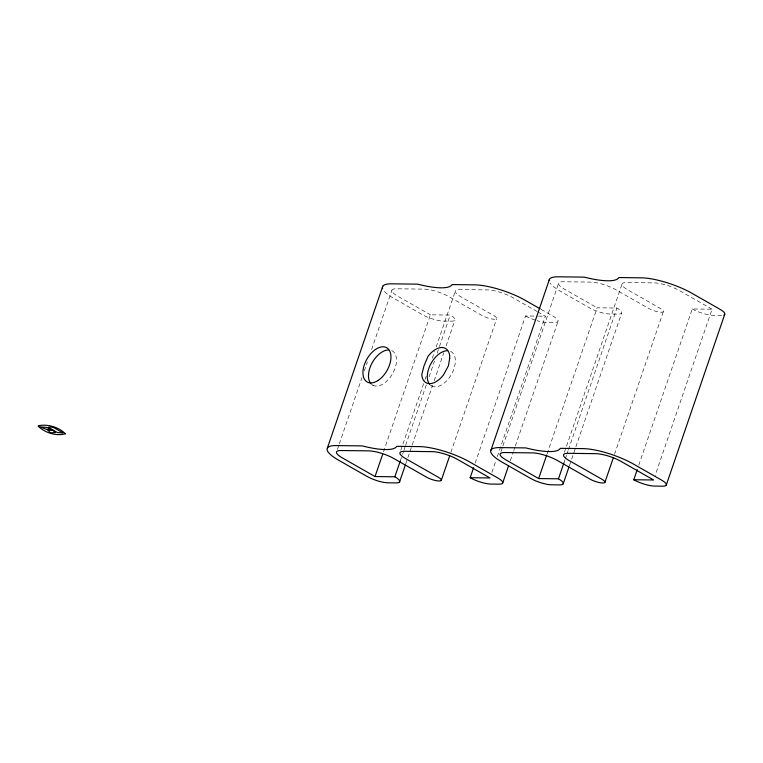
<?xml version="1.0" encoding="UTF-8"?>
<svg xmlns="http://www.w3.org/2000/svg" width="763" height="763" viewBox="0 0 763 763"><rect width="100%" height="100%" fill="white"/><g stroke="black" fill="none" stroke-linecap="round" stroke-linejoin="round"><path stroke-width="0.57" stroke-dasharray="3.81 2.86" d="M337.38 449.521L338.915 445.029M339.297 443.904L361.986 377.637M364.294 370.894L367.375 361.91M371.6 349.559L391.982 290.026M383.493 451.839L430.408 314.804L450.227 315.052A15.537 3.891 18.9 0 1 451.248 321.166L443.322 321.061A15.537 3.891 18.9 0 1 422.483 314.709L394.061 298.505A37.292 9.337 18.9 0 1 383.369 290.054M400.804 450.304L424.648 380.661M425.029 379.535L426.183 376.169M432.335 358.2L434.643 351.457M436.178 346.965L455.406 290.808M400.232 461.071L402.158 455.454M402.54 454.328L403.694 450.962M404.085 449.836L405.239 446.469M405.62 445.344L426.383 384.686M429.073 376.827L434.462 361.099M437.151 353.24L439.078 347.623M439.459 346.497L450.227 315.052M405.716 463.894L432.64 385.277M434.176 380.785L443.789 352.697M446.097 345.963L454.939 320.126M450.895 452.297L496.665 318.638M475.168 463.122L525.545 315.977L537.209 316.12M491.916 472.345L495.759 461.119M497.295 456.627L545.364 316.225L538.201 312.134M500.995 451.534L502.531 447.042M502.922 445.916L558.697 283.006M510.323 460.671L513.404 451.686M513.785 450.571L514.939 447.194M515.321 446.069L558.011 321.395M547.109 453.842L597.124 307.785L616.943 308.033A15.537 3.891 18.9 0 1 617.963 314.137L608.76 313.984A15.537 3.891 18.9 0 1 589.189 307.689L560.776 291.476A37.292 9.337 18.9 0 1 550.085 283.035M564.42 452.316L622.122 283.788M563.857 463.074L565.011 459.707M565.393 458.582L566.547 455.215M566.938 454.09L568.092 450.723M568.473 449.598L616.943 308.033M569.341 465.907L571.258 460.289M571.649 459.164L575.493 447.929M575.874 446.813L621.654 313.107M614.52 454.3L663.371 311.609M638.793 465.125L692.26 308.958L712.079 309.206L655.15 475.483M538.373 316.14L545.364 316.225M712.079 309.206L679.318 290.512A18.646 4.664 18.9 0 0 654.311 282.882L626.557 282.548A18.646 4.664 18.9 0 0 627.777 289.883L660.548 308.567A9.318 2.337 18.9 0 1 661.159 312.229A9.318 2.337 18.9 0 1 648.655 308.424L615.884 289.73A18.646 4.664 18.9 0 0 590.877 282.1L563.132 281.766A18.646 4.664 18.9 0 0 564.353 289.101L597.124 307.785M541.12 309.377L553.299 316.321A15.537 3.891 18.9 0 1 554.31 322.434L546.384 322.339A15.537 3.891 18.9 0 1 537.066 320.689M537.171 311.552L512.602 297.532A18.646 4.664 18.9 0 0 487.595 289.911L459.841 289.568A18.646 4.664 18.9 0 0 461.071 296.902L493.833 315.586A9.318 2.337 18.9 0 1 494.443 319.258A9.318 2.337 18.9 0 1 481.939 315.443L449.178 296.75A18.646 4.664 18.9 0 0 424.171 289.129L396.417 288.786A18.646 4.664 18.9 0 0 397.637 296.12L430.408 314.804M430.237 385.115L432.087 386.173M371.4 384.39L373.25 385.449M535.283 320.145A15.537 3.891 18.9 0 1 525.545 315.977M450.561 351.333A19.733 11.579 -60.3 0 1 451.038 375.081A19.733 11.579 -60.3 0 1 430.399 385.067M391.724 350.608A19.733 11.579 -60.3 0 1 392.201 374.356A19.733 11.579 -60.3 0 1 371.562 384.342M692.26 308.958A15.537 3.891 18.9 0 0 713.1 315.31L721.025 315.415A15.537 3.891 18.9 0 0 723.086 315.262"/><path stroke-width="1.14" d="M327.375 448.053L382.749 286.316M473.632 467.614L470.17 477.724L489.989 477.962L457.228 459.278A18.646 4.664 18.9 0 0 432.22 451.648L404.466 451.305A18.646 4.664 18.9 0 0 405.687 458.639L438.458 477.333A9.318 2.337 18.9 0 1 439.068 480.995A9.318 2.337 18.9 0 1 426.565 477.18L393.803 458.496A18.646 4.664 18.9 0 0 368.787 450.866L341.042 450.523A18.646 4.664 18.9 0 0 342.263 457.857L375.034 476.551L382.721 454.08M470.17 477.724A15.537 3.891 18.9 0 0 491.01 484.076L498.935 484.171A15.537 3.891 18.9 0 0 497.915 478.058L469.503 461.853A37.292 9.337 18.9 0 0 419.488 446.603L396.684 446.317A46.61 11.674 18.9 0 1 362.253 445.897L336.235 445.573A37.292 9.337 18.9 0 0 338.686 460.242L367.098 476.446A15.537 3.891 18.9 0 0 387.947 482.807L395.873 482.903A15.537 3.891 18.9 0 0 394.853 476.789L400.232 461.071M399.564 481.873L405.334 465.02M441.281 480.375L449.741 455.664M490.99 450.075L549.465 279.296M502.636 483.141L508.396 466.288M637.248 469.626L633.786 479.736L653.605 479.984L620.844 461.291A18.646 4.664 18.9 0 0 595.836 453.661L568.082 453.327A18.646 4.664 18.9 0 0 569.312 460.661L602.074 479.345A9.318 2.337 18.9 0 1 602.684 483.008A9.318 2.337 18.9 0 1 590.18 479.202L557.419 460.509A18.646 4.664 18.9 0 0 532.412 452.879L504.658 452.545A18.646 4.664 18.9 0 0 505.888 459.879L538.649 478.563L546.728 454.967M633.786 479.736A15.537 3.891 18.9 0 0 654.625 486.088L662.561 486.193A15.537 3.891 18.9 0 0 661.54 480.08L633.118 463.866A37.292 9.337 18.9 0 0 583.104 448.615L560.3 448.339A46.61 11.674 18.9 0 1 525.869 447.91L499.86 447.585A37.292 9.337 18.9 0 0 502.302 462.254L530.724 478.468A15.537 3.891 18.9 0 0 550.285 484.763L559.489 484.915A15.537 3.891 18.9 0 0 558.468 478.811L563.857 463.074M563.18 483.885L568.95 467.032M604.906 482.388L613.366 457.676M666.252 485.154L724.726 314.375M375.034 476.551L394.853 476.789M538.649 478.563L558.468 478.811M540.099 308.796L524.877 300.117A37.292 9.337 18.9 0 0 474.863 284.857L452.058 284.58A46.61 11.674 18.9 0 1 417.628 284.151L391.619 283.836A37.292 9.337 18.9 0 0 382.644 288.652M429.674 384.333A19.733 11.579 -60.3 0 1 430.771 363.932A19.733 11.579 -60.3 0 1 447.509 350.684M370.837 383.608A19.733 11.579 -60.3 0 1 371.934 363.207A19.733 11.579 -60.3 0 1 388.672 349.959M549.15 280.383A37.292 9.337 18.9 0 1 558.325 276.807L584.344 277.131A46.61 11.674 18.9 0 0 618.774 277.56L641.578 277.837A37.292 9.337 18.9 0 1 691.593 293.087L720.005 309.301A15.537 3.891 18.9 0 1 723.829 315.052M449.674 358.429L448.434 365.792L443.58 374.757A19.733 11.579 -60.3 0 1 421.777 374.49L424.009 365.906L427.967 356.416A19.733 11.579 -60.3 0 1 449.769 356.683L449.674 358.429M65.399 433.766C56.328 436.417 44.922 432.821 38.15 426.126L38.465 425.716C47.935 423.866 58.532 427.032 65.399 433.766M52.657 426.984L48.183 427.27L57.473 432.573L63.043 432.955L52.657 426.984M55.136 432.573L50.453 432.802L47.783 430.036L52.704 430.065L55.136 432.573M52.094 429.741L47.23 429.683L39.991 426.879L46.047 427.337L52.094 429.741M377.866 380.594A19.733 11.579 -60.3 0 0 388.586 349.292A19.733 11.579 -60.3 0 0 364.352 364.704A19.733 11.579 -60.3 0 0 377.866 380.594"/></g></svg>
